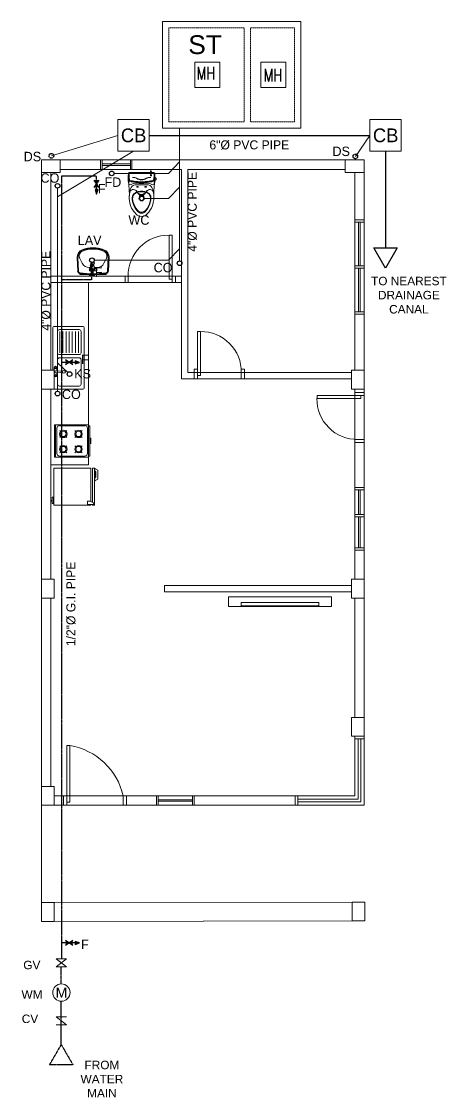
# Model space of a CAD drawing. Header units: millimetres. Extents: x 1634676 to 2568129, y -408635 to -190573.
# Drawn here: x 2409522 to 2416286, y -338282 to -321144 of the extents above; entities that cross this region are included whole.
import ezdxf

# ---------------------------------------------------------------- set-up
doc = ezdxf.new("R2010")
doc.units = ezdxf.units.MM
doc.header["$MEASUREMENT"] = 0
for name, pattern in [('CENTER', [2, 1.25, -0.25, 0.25, -0.25]), ('DASHED', [0.75, 0.5, -0.25]), ('DASHED2', [0.375, 0.25, -0.125]), ('PHANTOMX2', [5, 2.5, -0.5, 0.5, -0.5, 0.5, -0.5])]:
    doc.linetypes.add(name, pattern=pattern)
doc.layers.get('0').update_dxf_attribs({"lineweight": 15})
for name, color, linetype, lineweight in [('.2', 2, 'Continuous', 20), ('.3', 3, 'Continuous', 30), ('RED', 1, 'Continuous', 9), ('ST-ANNOT_A', 74, 'Continuous', 20), ('ST-HATCH_E', 250, 'Continuous', 9), ('TEXT BLUE', 5, 'Continuous', 50), ('TEXT GRENN', 3, 'Continuous', 30)]:
    doc.layers.add(name, color=color, linetype=linetype, lineweight=lineweight)
for name, color, linetype in [('TXT', 4, 'Continuous'), ('WALL', 4, 'Continuous'), ('WATER LINE', 2, 'CENTER')]:
    doc.layers.add(name, color=color, linetype=linetype)
doc.styles.add('arial-.12', font='arial.ttf', dxfattribs={"height": 0.12})
doc.styles.add('specs100', font='GOTHIC.TTF', dxfattribs={"height": 0.21})
doc.styles.add('ST_TEXT', font='romans.shx', dxfattribs={"width": 0.75})
doc.styles.get("Standard").update_dxf_attribs({"font": 'GOTHIC.TTF'})
doc.styles.add('STYLE1', font='times.ttf', dxfattribs={"height": 8})

# ---------------------------------------------------------------- blocks, each defined once
blk = doc.blocks.new('SDFSDFSSS')
at = {"layer": 'ST-HATCH_E', "ltscale": 1000}
for p, q in [((0, 0), (5136, 0)), ((1440, 0), (940, 0)), ((5136, -10278), (5136, 0)), ((0, -10278), (0, 0)), ((150, -10128), (150, -150)), ((150, -150), (2231, -150)), ((940, -150), (1440, -150)), ((1415, -64), (965, -64)), ((1415, -86), (965, -86)), ((1415, -150), (1415, 0)), ((1415, 0), (1440, 0)), ((1440, -150), (1415, -150)), ((1440, 0), (1440, -150)), ((1743, -162), (1743, -224)), ((2231, -3484), (2231, -150)), ((2331, -150), (4986, -150)), ((2331, -3384), (2331, -150)), ((4986, -10128), (4986, -150)), ((1758, -244), (1728, -244)), ((1739, -182), (1737, -184)), ((1737, -198), (1737, -184)), ((1750, -184), (1737, -184)), ((1748, -182), (1739, -182)), ((1739, -182), (1739, -198)), ((1743, -229), (1743, -259)), ((1743, -250), (1743, -259)), ((1748, -182), (1750, -184)), ((1748, -182), (1748, -198)), ((1750, -198), (1750, -184)), ((1533, -428), (1513, -428)), ((1545, -428), (1525, -428)), ((1529, -418), (1529, -438)), ((1641, -428), (1661, -428)), ((1653, -428), (1673, -428)), ((1657, -418), (1657, -438)), ((4986, -993), (4986, -955)), ((4986, -955), (5117, -955)), ((4986, -955), (5136, -955)), ((4986, -2455), (4986, -955)), ((5136, -993), (4986, -993)), ((5048, -1686), (5048, -993)), ((5073, -1686), (5073, -993)), ((5136, -955), (5136, -2455)), ((5136, -955), (5136, -993)), ((2081, -1200), (2031, -1200)), ((2031, -1200), (2031, -1900)), ((2081, -1900), (2081, -1200)), ((566, -1553), (576, -1769)), ((579, -1551), (589, -1770)), ((609, -1567), (648, -1645)), ((810, -1666), (804, -1720)), ((809, -1665), (806, -1705)), ((810, -1666), (809, -1665)), ((832, -1666), (833, -1665)), ((832, -1666), (838, -1720)), ((833, -1665), (836, -1705)), ((994, -1645), (1033, -1567)), ((1053, -1770), (1063, -1551)), ((1066, -1769), (1076, -1553)), ((5136, -1686), (4986, -1686)), ((4986, -1686), (4986, -1724)), ((5136, -1724), (5136, -1686)), ((150, -1850), (2231, -1850)), ((612, -1808), (612, -1824)), ((612, -1824), (1030, -1824)), ((760, -1714), (805, -1714)), ((762, -1731), (788, -1731)), ((762, -1731), (762, -1742)), ((763, -1735), (762, -1731)), ((762, -1757), (762, -1768)), ((763, -1765), (762, -1768)), ((879, -1768), (762, -1768)), ((763, -1735), (763, -1740)), ((763, -1735), (769, -1735)), ((763, -1759), (763, -1765)), ((763, -1765), (769, -1765)), ((852, -1735), (790, -1735)), ((852, -1765), (790, -1765)), ((842, -1824), (800, -1824)), ((821, -1845), (821, -1752)), ((837, -1714), (882, -1714)), ((879, -1731), (854, -1731)), ((879, -1735), (873, -1735)), ((879, -1765), (873, -1765)), ((879, -1731), (879, -1742)), ((879, -1735), (879, -1731)), ((879, -1735), (879, -1740)), ((879, -1757), (879, -1768)), ((879, -1759), (879, -1765)), ((879, -1765), (879, -1768)), ((1030, -1824), (1030, -1808)), ((1381, -1850), (1331, -1850)), ((1331, -1850), (1331, -1950)), ((1381, -1950), (1381, -1850)), ((2131, -1850), (2081, -1850)), ((2081, -1850), (2081, -1950)), ((2131, -1950), (2131, -1850)), ((4986, -1724), (5136, -1724)), ((5048, -1724), (5048, -2418)), ((5073, -1724), (5073, -2418)), ((750, -1950), (150, -1950)), ((150, -1950), (150, -4857)), ((150, -1950), (2231, -1950)), ((750, -4857), (750, -1950)), ((1331, -1950), (1381, -1950)), ((2031, -1900), (2081, -1900)), ((2081, -1950), (2131, -1950)), ((5136, -2418), (4986, -2418)), ((4986, -2418), (4986, -2455)), ((4986, -2455), (5117, -2455)), ((4986, -2455), (5136, -2455)), ((5136, -2455), (5136, -2418)), ((181, -3636), (181, -2666)), ((666, -2651), (196, -2651)), ((256, -3071), (256, -2731)), ((601, -2701), (286, -2701)), ((291, -3072), (291, -2732)), ((341, -3072), (341, -2732)), ((391, -3072), (391, -2732)), ((441, -3072), (441, -2732)), ((491, -3072), (491, -2732)), ((541, -3072), (541, -2732)), ((591, -3072), (591, -2732)), ((631, -3071), (631, -2731)), ((681, -3636), (681, -2666)), ((2481, -3434), (2481, -2734)), ((2481, -2734), (2531, -2734)), ((2531, -2734), (2531, -3434)), ((256, -3361), (256, -3181)), ((601, -3101), (286, -3101)), ((601, -3151), (286, -3151)), ((631, -3571), (631, -3181)), ((201, -3308), (201, -3432)), ((212, -3369), (212, -3379)), ((309, -3364), (223, -3359)), ((310, -3384), (223, -3388)), ((244, -3308), (244, -3360)), ((244, -3387), (244, -3432)), ((256, -3571), (256, -3387)), ((309, -3364), (312, -3362)), ((313, -3385), (310, -3384)), ((327, -3370), (327, -3376)), ((4944, -3384), (2331, -3384)), ((2431, -3484), (2431, -3334)), ((2431, -3334), (2481, -3334)), ((2481, -3334), (2481, -3484)), ((3181, -3484), (3181, -3334)), ((3181, -3334), (3231, -3334)), ((3231, -3334), (3231, -3484)), ((4936, -3484), (2231, -3484)), ((2481, -3484), (2431, -3484)), ((2531, -3434), (2481, -3434)), ((3231, -3484), (3181, -3484)), ((666, -3651), (196, -3651)), ((601, -3601), (286, -3601)), ((5086, -3751), (4386, -3751)), ((4386, -3751), (4386, -3801)), ((4986, -3751), (5136, -3751)), ((5086, -3801), (5086, -3751)), ((4386, -3801), (5086, -3801)), ((748, -4216), (206, -4216)), ((206, -4216), (206, -4734)), ((221, -4216), (221, -4734)), ((245, -4272), (245, -4676)), ((689, -4232), (285, -4232)), ((732, -4676), (732, -4272)), ((748, -4734), (748, -4216)), ((771, -4232), (748, -4232)), ((771, -4718), (771, -4232)), ((319, -4335), (290, -4309)), ((319, -4393), (290, -4422)), ((375, -4335), (404, -4309)), ((375, -4393), (404, -4422)), ((562, -4335), (533, -4309)), ((562, -4393), (533, -4422)), ((618, -4335), (647, -4309)), ((618, -4393), (647, -4422)), ((787, -4433), (771, -4433)), ((787, -4515), (787, -4433)), ((5136, -4451), (4986, -4451)), ((4986, -4451), (4986, -4501)), ((5136, -4501), (5136, -4451)), ((319, -4578), (290, -4552)), ((375, -4578), (404, -4552)), ((562, -4578), (533, -4552)), ((618, -4578), (647, -4552)), ((771, -4515), (787, -4515)), ((4986, -4501), (5136, -4501)), ((689, -4734), (206, -4734)), ((206, -4734), (748, -4734)), ((285, -4718), (689, -4718)), ((319, -4636), (290, -4665)), ((375, -4636), (404, -4665)), ((562, -4636), (533, -4665)), ((618, -4636), (647, -4665)), ((748, -4718), (771, -4718)), ((150, -4857), (750, -4857)), ((196, -5500), (196, -4908)), ((196, -4908), (785, -4908)), ((785, -4908), (785, -5442)), ((811, -5455), (811, -4908)), ((811, -4908), (846, -4908)), ((851, -4913), (846, -4908)), ((846, -4908), (846, -5500)), ((851, -5114), (851, -4913)), ((899, -4942), (851, -4916)), ((851, -4958), (864, -4963)), ((864, -4963), (864, -5053)), ((899, -5082), (899, -4942)), ((846, -5117), (851, -5114)), ((864, -5053), (851, -5061)), ((851, -5109), (899, -5082)), ((4986, -5254), (4986, -5217)), ((4986, -5217), (5117, -5217)), ((4986, -5217), (5136, -5217)), ((4986, -6217), (4986, -5217)), ((5136, -5254), (4986, -5254)), ((5048, -5648), (5048, -5254)), ((5073, -5648), (5073, -5254)), ((5136, -5217), (5136, -6217)), ((5136, -5217), (5136, -5254)), ((169, -5423), (145, -5423)), ((169, -5437), (145, -5437)), ((169, -5474), (169, -5373)), ((169, -5373), (190, -5373)), ((190, -5474), (169, -5474)), ((190, -5479), (190, -5371)), ((190, -5371), (196, -5371)), ((196, -5479), (190, -5479)), ((774, -5437), (735, -5437)), ((735, -5437), (735, -5487)), ((827, -5463), (774, -5437)), ((785, -5500), (196, -5500)), ((735, -5487), (827, -5487)), ((785, -5487), (785, -5500)), ((811, -5500), (811, -5487)), ((846, -5500), (811, -5500)), ((5136, -5648), (4986, -5648)), ((4986, -5648), (4986, -5685)), ((5136, -5685), (5136, -5648)), ((4986, -5685), (5136, -5685)), ((5048, -5685), (5048, -6179)), ((5073, -5685), (5073, -6179)), ((5136, -6179), (4986, -6179)), ((4986, -6179), (4986, -6217)), ((4986, -6217), (5117, -6217)), ((4986, -6217), (5136, -6217)), ((5136, -6217), (5136, -6179)), ((4934, -6777), (1959, -6777)), ((1959, -6777), (1959, -6877)), ((4934, -6877), (4934, -6777)), ((1959, -6877), (4934, -6877)), ((2979, -7110), (2979, -6959)), ((2979, -6959), (4617, -6959)), ((4617, -6959), (4617, -7110)), ((4617, -7110), (2979, -7110)), ((3179, -7099), (3179, -7049)), ((3179, -7049), (4416, -7049)), ((4416, -7099), (3179, -7099)), ((4416, -7049), (4416, -7099)), ((402, -10228), (402, -9328)), ((402, -9328), (452, -9328)), ((452, -9328), (452, -10228)), ((5136, -10278), (0, -10278)), ((4986, -10128), (150, -10128)), ((352, -10278), (352, -10130)), ((352, -10130), (402, -10130)), ((402, -10278), (352, -10278)), ((402, -10130), (402, -10278)), ((452, -10228), (402, -10228)), ((1302, -10278), (1302, -10130)), ((1302, -10130), (1352, -10130)), ((1352, -10278), (1302, -10278)), ((1352, -10130), (1352, -10278)), ((1855, -10128), (1830, -10128)), ((1830, -10128), (1830, -10265)), ((1830, -10128), (1830, -10278)), ((2430, -10128), (1830, -10128)), ((1830, -10278), (2430, -10278)), ((1830, -10278), (1855, -10278)), ((1855, -10278), (1855, -10128)), ((2405, -10192), (1855, -10192)), ((2405, -10214), (1855, -10214)), ((2405, -10278), (2405, -10128)), ((2405, -10128), (2430, -10128)), ((2430, -10278), (2405, -10278)), ((2430, -10128), (2430, -10278)), ((3873, -10278), (5136, -10278)), ((4036, -10278), (4036, -10128)), ((4036, -10128), (4986, -10128)), ((4036, -10278), (4036, -10128)), ((4036, -10128), (4036, -10128)), ((4036, -10128), (4036, -10278)), ((5136, -10278), (4036, -10278)), ((4036, -10278), (4036, -10278)), ((4078, -10128), (4986, -10128)), ((4078, -10128), (4078, -10278)), ((4078, -10181), (5039, -10181)), ((4078, -10224), (5082, -10224)), ((4078, -10278), (5136, -10278)), ((200, -11828), (4948, -11819)), ((0, -11828), (200, -11828)), ((0, -12128), (0, -11828)), ((200, -11828), (0, -11828)), ((0, -11828), (0, -12128)), ((200, -11828), (200, -12128)), ((200, -12128), (200, -11828)), ((200, -12128), (0, -12128)), ((0, -12128), (200, -12128)), ((200, -12128), (4964, -12119))]:
    blk.add_line(p, q, dxfattribs=at)
at = {"layer": 'ST-HATCH_E', "ltscale": 1000, "extrusion": (0, 0, -1)}
for p, q in [((4986, -955), (4986, -2455)), ((5136, -955), (4986, -955)), ((5136, -2455), (5136, -955)), ((4986, -2455), (5136, -2455)), ((4986, -5217), (4986, -6217)), ((5136, -5217), (4986, -5217)), ((5136, -6217), (5136, -5217)), ((4986, -6217), (5136, -6217))]:
    blk.add_line(p, q, dxfattribs=at)
at = {"layer": 'ST-HATCH_E', "ltscale": 1000}
for points in [[(940, -150), (965, -150), (965, 0), (940, 0), (940, -137)], [(940, 0), (940, -150)]]:
    blk.add_lwpolyline(points, dxfattribs=at)
for points in [[(1593, -198), (1401, -198, 0.37029), (1386, -211, 0.045983), (1379, -281, 0.066349), (1388, -387, -0.023082), (1398, -507, -0.020841), (1397, -597)], [(1593, -374, -0.027608), (1519, -370, 0.074263), (1471, -370, 0.10869), (1430, -390, -0.57652), (1392, -373, -0.041432), (1386, -211)], [(1594, -358, -0.057944), (1473, -349, 0.052815), (1426, -346, -0.36261), (1388, -312)], [(1593, -346, -0.05798), (1475, -337, 0.05248), (1426, -334, -0.359755), (1400, -310, -0.063624), (1395, -215, -0.41741), (1405, -204), (1593, -204)], [(1593, -317, -0.15044), (1516, -294, 0.048879), (1494, -285, 0.061537), (1447, -277)], [(1593, -310, -0.122769), (1520, -292, 0.082103), (1487, -281, 0.036414), (1447, -277)], [(1593, -198), (1785, -198, -0.37029), (1800, -211, -0.045983), (1807, -281, -0.001799), (1807, -284, -0.001799)], [(1593, -346, 0.05798), (1711, -337, -0.05248), (1760, -334, 0.359755), (1786, -310, 0.063624), (1792, -215, 0.41741), (1782, -204), (1593, -204)], [(1593, -310, 0.122769), (1666, -292, -0.082103), (1699, -281, -0.036414), (1740, -277)], [(1593, -317, 0.15044), (1670, -294, -0.048879), (1692, -285, -0.061537), (1740, -277)], [(1593, -374, 0.027608), (1667, -370, -0.074263), (1715, -370, -0.10869), (1756, -390, 0.57652), (1794, -373, 0.012948), (1799, -322, 0.012948)], [(1594, -358, 0.057944), (1714, -349, -0.052815), (1761, -346, 0.293076), (1796, -322, 0.293076)], [(1807, -322, -0.041013), (1798, -387, 0.023082), (1788, -507, 0.020841), (1789, -597)], [(1801, -284, 0.01864), (1800, -211)], [(1805, -285, -0.181108), (1806, -287, -0.048177), (1805, -320, -0.150706), (1804, -321)], [(1398, -585, -0.045619), (1408, -503, -0.139783), (1443, -418, -0.164142), (1506, -395), (1593, -395)], [(1593, -561, -0.217716), (1537, -535, -0.029027), (1508, -497, 0.208424), (1467, -471, 0.292075), (1408, -503)], [(1593, -848, -0.25563), (1524, -810, -0.119659), (1449, -659, -0.103174), (1448, -579, -0.232408), (1504, -516, -0.090344), (1575, -499), (1593, -498)], [(1595, -834, -0.219956), (1532, -805, -0.118286), (1456, -658, -0.109776), (1455, -580, -0.232044), (1507, -522, -0.09043), (1576, -506), (1593, -505)], [(1593, -549, -0.140617), (1550, -536, -0.093588), (1516, -499, 0.23322), (1467, -471, 0.255018)], [(1591, -834, 0.219956), (1655, -805, 0.118286), (1731, -658, 0.109776), (1731, -580, 0.232044), (1680, -522, 0.09043), (1610, -506), (1593, -505)], [(1789, -597, 0.052513), (1779, -503, 0.139783), (1743, -418, 0.164142), (1681, -395), (1593, -395)], [(1593, -561, 0.222287), (1650, -535, 0.029027), (1678, -497, -0.208424), (1720, -471, -0.292075), (1779, -503)], [(1593, -848, 0.25563), (1662, -810, 0.119659), (1737, -659, 0.103174), (1738, -579, 0.232408), (1682, -516, 0.090344), (1611, -499), (1593, -498)], [(1594, -549, 0.140617), (1637, -536, 0.093588), (1671, -499, -0.23322), (1720, -471, -0.255018)], [(1593, -898, -0.232203), (1504, -860, -0.174433), (1401, -653, -0.03147), (1397, -597, -0.03147)], [(1593, -645, -0.341543), (1564, -624, -0.07795), (1558, -576, -0.460293), (1566, -570, 0.021492), (1593, -572)], [(1593, -645, 0.341543), (1622, -624, 0.07795), (1628, -576, 0.460293), (1621, -570, -0.021492), (1593, -572)], [(1593, -898, 0.232203), (1682, -860, 0.174433), (1785, -653, 0.03147), (1789, -597, 0.03147)]]:
    blk.add_lwpolyline(points, format="xyb", dxfattribs=at)
for points in [[(1805, -285, -0.332977), (1825, -293, -0.118319), (1827, -303, -0.118319), (1825, -313, -0.341044), (1804, -321, -0.216749), (1802, -322), (1798, -322, -0.449928), (1795, -319, 0.049432), (1796, -287, -0.437007), (1799, -284), (1803, -284, -0.18933), (1805, -285)], [(1523, -422), (1535, -422, -1), (1535, -435), (1523, -435, -1)], [(1523, -422), (1535, -422, -1), (1535, -435), (1523, -435, -1)], [(1663, -422), (1651, -422, 1), (1651, -435), (1663, -435, 1)], [(1663, -422), (1651, -422, 1), (1651, -435), (1663, -435, 1)]]:
    blk.add_lwpolyline(points, format="xyb", close=True, dxfattribs=at)
for centre, radius in [((1743, -244), 10.3), ((821, -1641), 20.9), ((821, -1641), 16.7), ((779, -1750), 18.4), ((779, -1750), 14.4), ((821, -1750), 7.95), ((863, -1750), 18.4), ((863, -1750), 14.4), ((223, -3308), 15.9), ((223, -3432), 15.9), ((223, -3308), 11.4), ((223, -3432), 11.4), ((358, -3375), 22.7), ((347, -4363), 59.5), ((347, -4363), 43.6), ((590, -4363), 59.5), ((590, -4363), 43.6), ((347, -4606), 59.5), ((347, -4606), 43.6), ((590, -4606), 59.5), ((590, -4606), 43.6)]:
    blk.add_circle(centre, radius, dxfattribs=at)
for centre, radius, start, end in [((2020, -1840), 640, 89.0793, 180.9207), ((691, -1547), 125, 109.9308, 182.6005), ((692, -1546), 113, 109.7455, 182.6005), ((683, -1529), 83.6, 110.1036, 206.5896), ((821, -1908), 509, 70.1805, 109.8195), ((821, -1908), 498, 70.3685, 109.6315), ((821, -1908), 487, 70.0129, 109.9871), ((958, -1529), 83.6, 333.4104, 69.8964), ((950, -1546), 113, 357.3995, 70.2545), ((951, -1547), 125, 357.3995, 70.0692), ((760, -1589), 125, 206.5896, 270), ((821, -1747), 82.8, 81.872, 98.128), ((821, -1747), 81.8, 82.2121, 97.7879), ((821, -1641), 16.7, 317.3738, 321.4022), ((821, -1641), 20.9, 307.1782, 310.8029), ((882, -1589), 125, 270, 333.4104), ((617, -1767), 41.8, 182.6005, 261.3487), ((652, -1768), 63.2, 182.0347, 217.155), ((618, -1769), 29.3, 182.6005, 262.341), ((821, -423), 1401, 261.3891, 278.6109), ((821, -285), 1527, 262.2258, 277.7742), ((755, -1750), 9.61, 315.8561, 44.1439), ((779, -1726), 9.61, 225.8561, 314.1439), ((779, -1774), 9.61, 45.8561, 134.1439), ((788, -1714), 16.7, 270, 344.9387), ((788, -1718), 16.7, 276.6527, 354.0223), ((803, -1750), 9.61, 135.8561, 224.1439), ((854, -1714), 16.7, 195.0613, 270), ((854, -1718), 16.7, 185.9777, 263.3473), ((839, -1750), 9.61, 315.8561, 44.1439), ((863, -1726), 9.61, 225.8561, 314.1439), ((863, -1774), 9.61, 45.8561, 134.1439), ((887, -1750), 9.61, 135.8561, 224.1439), ((1024, -1769), 29.3, 277.659, 357.3995), ((1024, -1767), 41.8, 278.6513, 357.3995), ((990, -1768), 63.2, 322.845, 357.9653), ((196, -2666), 15, 90, 180), ((286, -2731), 30, 90, 180), ((601, -2731), 30, 0, 90), ((666, -2666), 15, 0, 90), ((2541, -3374), 640, 359.0793, 90.9207), ((286, -3071), 30, 180, 270), ((601, -3071), 30, 270, 0), ((286, -3181), 30, 90, 180), ((601, -3181), 30, 0, 90), ((223, -3308), 21.5, 0, 180), ((222, -3369), 10, 86.7004, 180), ((222, -3379), 10, 180, 272.9181), ((317, -3370), 10, 0, 117.8272), ((317, -3376), 10, 245.2248, 0), ((223, -3432), 21.5, 180, 360), ((286, -3571), 30, 180, 270), ((601, -3571), 30, 270, 0), ((196, -3636), 15, 180, 270), ((666, -3636), 15, 270, 0), ((5025, -3811), 640, 179.0793, 270.9207), ((286, -4270), 41, 90, 180), ((691, -4270), 41, 0, 90), ((286, -4675), 41, 180, 270), ((691, -4675), 41, 270, 360), ((826, -5475), 11.9, 270, 90), ((277, -10364), 1051, 12.9097, 80.4405)]:
    blk.add_arc(centre, radius, start, end, dxfattribs=at)
blk.add_point((821, -1824), dxfattribs=at)
at = {"ltscale": 1000}
for points in [[(300, 0), (300, -200), (0, -200), (0, 0)], [(5136, 0), (5136, -200), (4836, -200), (4836, 0)], [(0, -3350), (200, -3350), (200, -3650), (0, -3650)], [(4936, -3350), (5136, -3350), (5136, -3650), (4936, -3650)], [(0, -6677), (200, -6677), (200, -6977), (0, -6977)], [(4936, -6677), (5136, -6677), (5136, -6977), (4936, -6977)], [(4936, -8878), (5136, -8878), (5136, -9178), (4936, -9178)], [(0, -9978), (200, -9978), (200, -10278), (0, -10278)], [(4948, -11819), (5148, -11819), (5148, -12119), (4948, -12119)]]:
    blk.add_wipeout(points, dxfattribs=at).dxf.layer = 'ST-HATCH_E'
at = {"layer": 'ST-HATCH_E', "ltscale": 1000}
for p, q in [((5136, 0), (0, 0)), ((0, 0), (0, -12128)), ((5136, -10278), (5136, 0)), ((5136, -3701), (4986, -3701)), ((4986, -3701), (4986, -3751)), ((5136, -3751), (5136, -3701)), ((4986, -9178), (5136, -9178)), ((4986, -10128), (4986, -9178)), ((4986, -9178), (5136, -9178)), ((4986, -9178), (4986, -9221)), ((4986, -9221), (5136, -9221)), ((4986, -10128), (4986, -9221)), ((5039, -10181), (5039, -9221)), ((5082, -10224), (5082, -9221)), ((5136, -9178), (5136, -10278)), ((5136, -9178), (5136, -9221)), ((5136, -10278), (5136, -9221)), ((0, -12128), (5148, -12119))]:
    blk.add_line(p, q, dxfattribs=at)
for points in [[(0, 0), (0, -200), (300, -200), (300, 0)], [(4836, 0), (4836, -200), (5136, -200), (5136, 0)], [(0, -3650), (200, -3650), (200, -3350), (0, -3350)], [(4936, -3650), (5136, -3650), (5136, -3350), (4936, -3350)], [(0, -6977), (200, -6977), (200, -6677), (0, -6677)], [(4936, -6977), (5136, -6977), (5136, -6677), (4936, -6677)], [(4936, -9178), (5136, -9178), (5136, -8878), (4936, -8878)], [(0, -10278), (200, -10278), (200, -9978), (0, -9978)], [(4948, -12119), (5148, -12119), (5148, -11819), (4948, -11819)]]:
    blk.add_lwpolyline(points, close=True, dxfattribs=at)
blk = doc.blocks.new('A$C2B457572')
at = {"layer": 'WATER LINE'}
for points in [[(-0.048, 0.072), (0, 0), (0.048, 0.072)], [(0, 0), (-0.048, -0.072), (0.048, -0.072)], [(0.03, -0.115), (-0.03, -0.115), (0, -0.205)]]:
    blk.add_hatch(color=256, dxfattribs=at).paths.add_polyline_path(points)
for p, q in [((0.048, -0.072), (-0.048, 0.072)), ((-0.048, -0.072), (0.048, 0.072))]:
    blk.add_line(p, q, dxfattribs=at)
blk.add_lwpolyline([(-0.03, -0.115), (0, -0.205), (0, -0.205), (0.03, -0.115)], close=True, dxfattribs=at)
blk = doc.blocks.new('fgdgdfgd')
at = {"layer": '.2', "color": 2, "linetype": 'Continuous', "ltscale": 0.3}
blk.add_lwpolyline([(2409839, -322617), (2409839, -320917), (2412039, -320917), (2412039, -322617)], close=True, dxfattribs=at)
at = {"layer": '.2', "color": 2, "linetype": 'DASHED2', "ltscale": 5}
for points in [[(2409939, -322517), (2409939, -321017), (2411140, -321017), (2411140, -322517)], [(2411240, -321803), (2411240, -322517), (2411939, -322517), (2411939, -321717), (2411939, -321017), (2411240, -321017)]]:
    blk.add_lwpolyline(points, close=True, dxfattribs=at)
at = {"layer": '.2', "color": 1, "linetype": 'Continuous', "ltscale": 3}
for points in [[(2410351, -321567), (2410751, -321567), (2410751, -321967), (2410351, -321967)], [(2411401, -321567), (2411801, -321567), (2411801, -321967), (2411401, -321967)]]:
    blk.add_lwpolyline(points, close=True, dxfattribs=at)
at = {"color": 3, "char_height": 200, "attachment_point": 3, "style": 'ST_TEXT'}
for insert in [(2410676, -321640, 0), (2411743, -321673, -5)]:
    blk.add_mtext('MH', dxfattribs=dict(at, insert=insert))
at = {"layer": 'RED', "color": 1, "linetype": 'Continuous', "ltscale": 1000, "insert": (2410516, -321288, 5), "char_height": 300, "attachment_point": 5, "style": 'STYLE1'}
blk.add_mtext('{\\fArial|b0|i0|c0|p34;\\C4;ST}', dxfattribs=at)

msp = doc.modelspace()

# ---------------------------------------------------------------- linework, layer by layer
at = {"layer": '.2', "linetype": 'Continuous', "ltscale": 0.3}
for p, q in [((2410238.9, -336071.5), (2410075.4, -336203.4, 0)), ((2410238.9, -336203.4, 0), (2410075.4, -336071.5)), ((2410075.4, -336071.5), (2410238.9, -336071.5)), ((2410238.9, -336203.4, 0), (2410075.4, -336203.4, 0)), ((2410238.9, -336994.7), (2410075.4, -336994.7)), ((2410238.9, -337126.6, 0), (2410075.4, -336994.7)), ((2410238.9, -337126.6, 0), (2410075.4, -337126.6))]:
    msp.add_line(p, q, dxfattribs=at)
at = {"layer": '.2'}
for points in [[(2411052.2, -322707.4), (2411552.2, -322707.4), (2411552.2, -323207.4), (2411052.2, -323207.4)], [(2415064.4, -322707.4), (2415564.4, -322707.4), (2415564.4, -323207.4), (2415064.4, -323207.4)]]:
    msp.add_lwpolyline(points, close=True, dxfattribs=at)
at = {"layer": '.2', "linetype": 'Continuous', "ltscale": 0.3}
msp.add_circle((2410156.1, -336610.5, 0), 137.7, dxfattribs=at)
at = {"layer": '.3', "linetype": 'DASHED', "ltscale": 5}
for p, q in [((2411552.2, -322957.4), (2415064.4, -322957.4)), ((2415314.4, -323207.4), (2415314.4, -324749.8))]:
    msp.add_line(p, q, dxfattribs=at)
at = {"layer": '.3', "color": 5, "linetype": 'PHANTOMX2', "ltscale": 1.5}
msp.add_line((2410445.4, -335820.9, 0), (2410157.2, -335820.9), dxfattribs=at)
at = {"layer": '.3', "linetype": 'Continuous', "ltscale": 0.3}
msp.add_lwpolyline([(2415314.4, -325071), (2415129, -324749.8), (2415499.9, -324749.8)], close=True, dxfattribs=at)
at = {"layer": '.3', "color": 5, "linetype": 'PHANTOMX2', "ltscale": 1.5}
for points in [[(2410153.2, -336140.6), (2410153.2, -336134.3)], [(2410153.6, -336476.6), (2410153.4, -336203.4)], [(2410154.4, -337440.6), (2410153.8, -336746.6)]]:
    msp.add_lwpolyline(points, dxfattribs=at)
at = {"layer": '.3', "color": 5, "linetype": 'PHANTOMX2', "ltscale": 1.5, "elevation": 0}
msp.add_lwpolyline([(2410154.4, -337440.6), (2410339.8, -337761.8), (2409968.9, -337761.8)], close=True, dxfattribs=at)

# ---------------------------------------------------------------- block references
at = {"layer": '.2', "color": 1, "linetype": 'Continuous'}
for name, p in [('fgdgdfgd', (1927.8, -227)), ('SDFSDFSSS', (2409839.4, -323349.6))]:
    msp.add_blockref(name, p, dxfattribs=at)
at = {"layer": 'WALL', "xscale": 807.4733333333335, "yscale": 807.4733333333335, "zscale": 807.4733333333335, "rotation": 90}
msp.add_blockref('A$C2B457572', (2410280.2, -335820.9, 0), dxfattribs=at)

# ---------------------------------------------------------------- texts
at = {"layer": 'ST-ANNOT_A', "insert": (2415687.9, -325503.3, -5), "char_height": 150, "attachment_point": 5}
msp.add_mtext('{\\fSwis721 LtEx BT|b0|i0|c0|p34;\\H0.9x;TO NEAREST \\PDRAINAGE\\PCANAL }', dxfattribs=at)
at = {"layer": 'TEXT BLUE', "linetype": 'Continuous', "ltscale": 300, "insert": (2410157.4, -336611.6, 0), "char_height": 162, "attachment_point": 5, "style": 'arial-.12'}
msp.add_mtext('{\\C3;M}', dxfattribs=at)
at = {"layer": 'TEXT GRENN', "char_height": 150, "attachment_point": 5}
for s, insert in [('{\\fSwis721 LtEx BT|b0|i0|c0|p34;\\H0.9x;\\C2;GV}', (2409685.9, -336172.9, 0)), ('{\\fSwis721 LtEx BT|b0|i0|c0|p34;\\H0.9x;\\C2;WM}', (2409688.5, -336641.5, 0)), ('{\\fSwis721 LtEx BT|b0|i0|c0|p34;\\H0.9x;\\C2;CV}', (2409656.3, -337029.9, 0))]:
    msp.add_mtext(s, dxfattribs=dict(at, insert=insert))
at = {"layer": 'TEXT GRENN', "color": 7, "insert": (2410801.5, -337989.3, 0), "char_height": 150, "width": 2863.173, "attachment_point": 5}
msp.add_mtext('{\\fSwis721 LtEx BT|b0|i0|c0|p34;\\H0.9x;\\C2;FROM \\PWATER \\PMAIN}', dxfattribs=at)
at = {"layer": 'TXT', "style": 'specs100'}
for s, height, p in [('CB', 218.77, (2411103.1, -323066.6)), ('CB', 218.77, (2415115.4, -323066.6)), ('6"%%C PVC PIPE ', 144.457, (2412512.6, -323181.4, -5)), ('F', 150, (2410469.8, -335917.9, 0))]:
    msp.add_text(s, height=height, dxfattribs=at).set_placement(p)

# ---------------------------------------------------------------- next in the draw order: linework, layer by layer
at = {"layer": '.2', "color": 1, "linetype": 'Continuous', "ltscale": 3}
for p, q in [((2412038.5, -322844.4), (2412038.5, -324957.5)), ((2411302.2, -323207.4), (2410095, -323936.1)), ((2411858.9, -323563.8), (2412038.5, -323381.9)), ((2410994.6, -323563.8), (2411858.9, -323563.8)), ((2410095, -323798.5), (2410095, -327032.8)), ((2411858.9, -323965.1), (2412038.5, -323783.2)), ((2411470.8, -323965.1), (2411858.9, -323965.1)), ((2411858.9, -324947.3), (2412038.5, -324765.4)), ((2410679.5, -324947.3), (2411858.9, -324947.3))]:
    msp.add_line(p, q, dxfattribs=at)
at = {"layer": '.2', "ltscale": 2}
msp.add_line((2409997.3, -323283.2), (2411052.2, -322957.4), dxfattribs=at)
msp.add_lwpolyline([(2414835.6, -323292.4), (2415064.4, -322957.4)], dxfattribs=at)
at = {"layer": '.2', "color": 1, "linetype": 'Continuous', "ltscale": 3}
msp.add_lwpolyline([(2410095.2, -326582.9), (2410259.2, -326735.3)], dxfattribs=at)
at = {"layer": '.3', "color": 5, "linetype": 'PHANTOMX2', "ltscale": 1.5}
for p, q in [((2410716.3, -323893.6, 0), (2410716.3, -323605.3)), ((2410636.8, -324969.8, 0), (2410636.8, -325258.1)), ((2410636.8, -325258.1), (2410157.2, -325258.1)), ((2410445.4, -326572.8, 0), (2410157.2, -326572.8))]:
    msp.add_line(p, q, dxfattribs=at)
msp.add_lwpolyline([(2410716.3, -323605.4), (2410157.2, -323605.4), (2410157.2, -336071.5)], dxfattribs=at)
for centre in [(2409997.3, -323283.2), (2414835.6, -323292.4)]:
    msp.add_circle(centre, 37, dxfattribs=at)
at = {"layer": '.3', "ltscale": 2}
for centre in [(2410957.6, -323563.8), (2410095, -323761.5), (2411433.8, -323965.1), (2410642.5, -324947.3), (2412038.5, -324994.5), (2410286.3, -326760.4), (2410095, -327069.8)]:
    msp.add_circle(centre, 37, dxfattribs=at)

# ---------------------------------------------------------------- next in the draw order: block references
at = {"layer": 'WALL', "xscale": 807.4733333333335, "yscale": 807.4733333333335, "zscale": 807.4733333333335}
msp.add_blockref('A$C2B457572', (2410716.3, -323728.3, 0), dxfattribs=at)
for p, rotation in [((2410636.8, -325135, 0), 180), ((2410280.2, -326572.8, 0), 90)]:
    msp.add_blockref('A$C2B457572', p, dxfattribs=dict(at, rotation=rotation))

# ---------------------------------------------------------------- next in the draw order: texts
at = {"layer": 'TXT', "style": 'specs100'}
for s, p in [('DS', (2414471, -323287.1)), ('DS', (2409555.3, -323369.8)), ('CO', (2409823.6, -323711.8, 0)), ('FD', (2410842.2, -323778.1, 0)), ('F', (2410738.2, -323882.6, 0)), ('WC', (2411223.7, -324381.4, 0)), ('LAV', (2410416.8, -324703.3, 0)), ('F', (2410688.8, -325211.5, 0)), ('CO', (2411624.7, -325138.3, 0)), ('F', (2410469.8, -326600.5, 0)), ('KS', (2410359.5, -326829.1, 0)), ('CO', (2410164.3, -327156.9, 0))]:
    msp.add_text(s, height=150, dxfattribs=at).set_placement(p)
for s, p in [('4"%%C PVC PIPE ', (2412311.2, -324811.2, -5)), ('4"%%C PVC PIPE ', (2409980.6, -326068.2, -5)), ('1/2"%%C G.I. PIPE ', (2410379.5, -331093.5, -5))]:
    msp.add_text(s, height=144.457, rotation=90, dxfattribs=at).set_placement(p)

doc.saveas('drawing.dxf')
